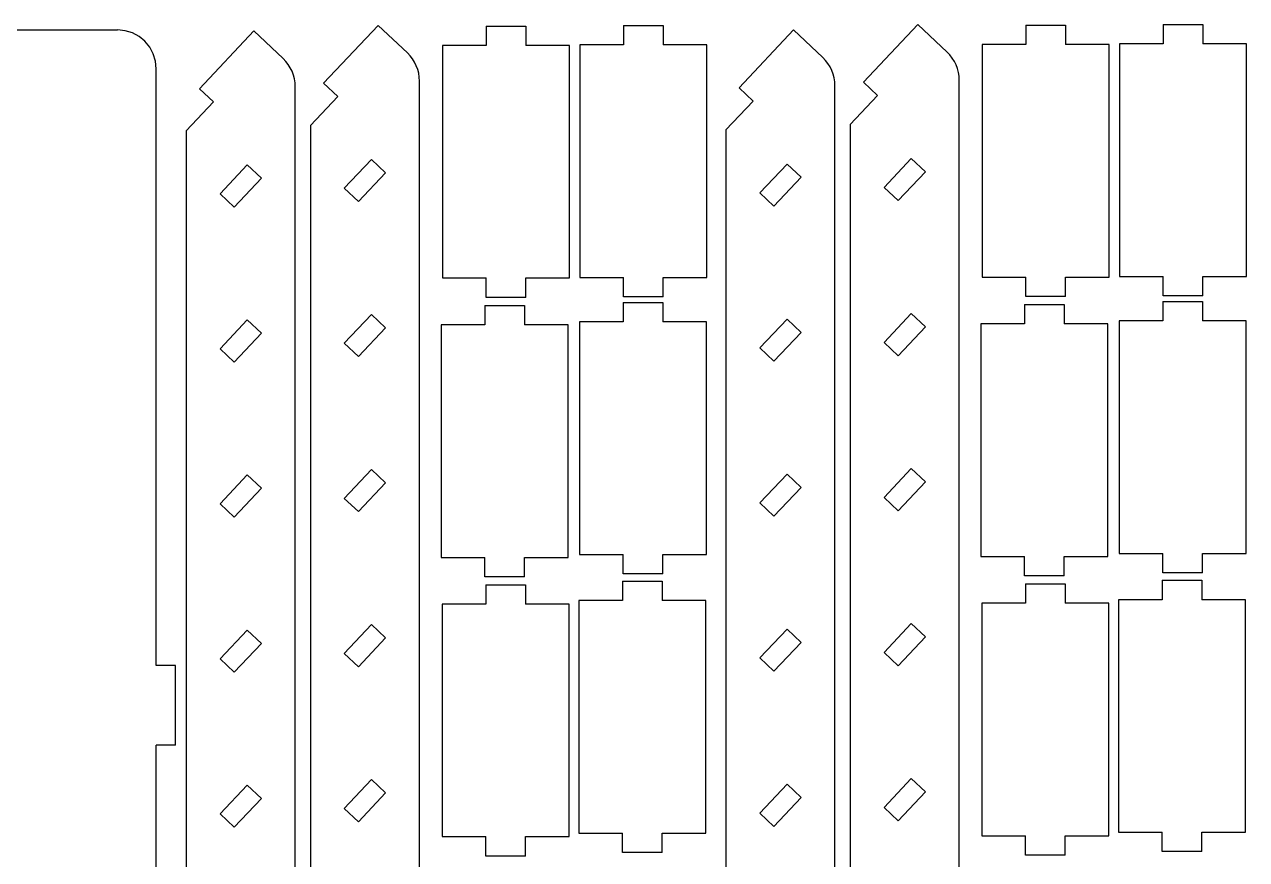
# Model space of a CAD drawing. Header units: centimetres. Extents: x -36 to 33.7, y -21 to 21.
# Drawn here: x 2.12 to 33.67, y -0.88 to 20.67 of the extents above; entities that cross this region are included whole.
import ezdxf

# ---------------------------------------------------------------- set-up
doc = ezdxf.new("R2010")
doc.units = ezdxf.units.CM
doc.header["$MEASUREMENT"] = 0
doc.layers.add('Capa 1', color=7, linetype='Continuous')

msp = doc.modelspace()

# ---------------------------------------------------------------- linework, layer by layer
at = {"layer": 'Capa 1', "color": 1, "lineweight": 25}
for points in [[(-10.87396, 20.52572), (-10.87396, 20.52572), (4.52603, 20.52572), (4.52603, 20.52572)], [(9.84675, 19.15371), (9.84675, 19.15371), (11.25409, 20.6443), (11.25409, 20.6443)], [(11.25409, 20.6443), (11.25409, 20.6443), (12.00784, 19.93267), (12.00784, 19.93267)], [(14.04078, 20.62702), (14.04078, 20.62702), (15.06578, 20.62702), (15.06578, 20.62702)], [(14.04078, 20.62702), (14.04078, 20.62702), (14.04078, 20.12702), (14.04078, 20.12702)], [(15.06578, 20.62702), (15.06578, 20.62702), (15.06578, 20.12702), (15.06578, 20.12702)], [(17.58632, 20.64138), (17.58632, 20.64138), (18.61131, 20.64138), (18.61131, 20.64138)], [(17.58632, 20.64138), (17.58632, 20.64138), (17.58632, 20.14139), (17.58632, 20.14139)], [(18.61131, 20.64138), (18.61131, 20.64138), (18.61131, 20.14139), (18.61131, 20.14139)], [(20.57325, 19.0348), (20.57325, 19.0348), (21.98058, 20.52539), (21.98058, 20.52539)], [(21.98058, 20.52539), (21.98058, 20.52539), (22.73433, 19.81376), (22.73433, 19.81376)], [(23.78187, 19.17744), (23.78187, 19.17744), (25.1892, 20.66807), (25.1892, 20.66807)], [(25.1892, 20.66807), (25.1892, 20.66807), (25.94295, 19.95645), (25.94295, 19.95645)], [(27.97589, 20.65079), (27.97589, 20.65079), (29.00089, 20.65079), (29.00089, 20.65079)], [(27.97589, 20.65079), (27.97589, 20.65079), (27.97589, 20.1508), (27.97589, 20.1508)], [(29.00089, 20.65079), (29.00089, 20.65079), (29.00089, 20.1508), (29.00089, 20.1508)], [(31.52143, 20.66515), (31.52143, 20.66515), (32.54642, 20.66515), (32.54642, 20.66515)], [(31.52143, 20.66515), (31.52143, 20.66515), (31.52143, 20.16516), (31.52143, 20.16516)], [(32.54642, 20.66515), (32.54642, 20.66515), (32.54642, 20.16516), (32.54642, 20.16516)], [(6.63813, 19.01099), (6.63813, 19.01099), (8.04547, 20.50161), (8.04547, 20.50161)], [(8.04547, 20.50161), (8.04547, 20.50161), (8.79922, 19.78999), (8.79922, 19.78999)], [(12.91327, 20.12702), (12.91327, 20.12702), (12.91327, 14.12701), (12.91327, 14.12701)], [(14.04078, 20.12702), (14.04078, 20.12702), (12.91327, 20.12702), (12.91327, 20.12702)], [(16.19329, 20.12702), (16.19329, 20.12702), (15.06578, 20.12702), (15.06578, 20.12702)], [(16.19329, 14.12701), (16.19329, 14.12701), (16.19329, 20.12702), (16.19329, 20.12702)], [(16.4588, 20.14139), (16.4588, 20.14139), (16.4588, 14.14138), (16.4588, 14.14138)], [(17.58632, 20.14139), (17.58632, 20.14139), (16.4588, 20.14139), (16.4588, 20.14139)], [(19.73883, 20.14139), (19.73883, 20.14139), (18.61131, 20.14139), (18.61131, 20.14139)], [(19.73883, 14.14138), (19.73883, 14.14138), (19.73883, 20.14139), (19.73883, 20.14139)], [(26.84838, 20.1508), (26.84838, 20.1508), (26.84838, 14.15079), (26.84838, 14.15079)], [(27.97589, 20.1508), (27.97589, 20.1508), (26.84838, 20.1508), (26.84838, 20.1508)], [(30.1284, 20.1508), (30.1284, 20.1508), (29.00089, 20.1508), (29.00089, 20.1508)], [(30.1284, 14.15079), (30.1284, 14.15079), (30.1284, 20.1508), (30.1284, 20.1508)], [(30.39391, 20.16516), (30.39391, 20.16516), (30.39391, 14.16515), (30.39391, 14.16515)], [(31.52143, 20.16516), (31.52143, 20.16516), (30.39391, 20.16516), (30.39391, 20.16516)], [(33.67394, 20.16516), (33.67394, 20.16516), (32.54642, 20.16516), (32.54642, 20.16516)], [(33.67394, 14.16515), (33.67394, 14.16515), (33.67394, 20.16516), (33.67394, 20.16516)], [(5.52605, 4.12571), (5.52605, 4.12571), (5.52605, 19.52573), (5.52605, 19.52573)], [(6.63813, 19.01099), (6.63813, 19.01099), (7.00171, 18.66777), (7.00171, 18.66777)], [(9.11273, -8.22938), (9.11273, -8.22938), (9.11273, 19.06284), (9.11273, 19.06284)], [(9.84675, 19.15371), (9.84675, 19.15371), (10.21033, 18.81045), (10.21033, 18.81045)], [(12.32131, -8.0867), (12.32131, -8.0867), (12.32131, 19.20553), (12.32131, 19.20553)], [(20.57325, 19.0348), (20.57325, 19.0348), (20.93682, 18.69151), (20.93682, 18.69151)], [(23.04784, -8.20561), (23.04784, -8.20561), (23.04784, 19.08662), (23.04784, 19.08662)], [(23.78187, 19.17744), (23.78187, 19.17744), (24.14544, 18.83419), (24.14544, 18.83419)], [(26.25643, -8.06293), (26.25643, -8.06293), (26.25643, 19.2293), (26.25643, 19.2293)], [(7.00171, 18.66777), (7.00171, 18.66777), (6.29802, 17.92246), (6.29802, 17.92246)], [(10.21033, 18.81045), (10.21033, 18.81045), (9.50664, 18.06514), (9.50664, 18.06514)], [(20.93682, 18.69151), (20.93682, 18.69151), (20.23313, 17.94623), (20.23313, 17.94623)], [(24.14544, 18.83419), (24.14544, 18.83419), (23.44175, 18.08891), (23.44175, 18.08891)], [(9.50664, 18.06514), (9.50664, 18.06514), (9.50664, -9.22709), (9.50664, -9.22709)], [(23.44175, 18.08891), (23.44175, 18.08891), (23.44175, -9.20332), (23.44175, -9.20332)], [(6.29802, 17.92246), (6.29802, 17.92246), (6.29802, -9.36977), (6.29802, -9.36977)], [(20.23313, 17.94623), (20.23313, 17.94623), (20.23313, -9.346), (20.23313, -9.346)], [(7.87543, 17.04404), (7.87543, 17.04404), (7.17175, 16.29872), (7.17175, 16.29872)], [(8.239, 16.70079), (8.239, 16.70079), (7.87543, 17.04404), (7.87543, 17.04404)], [(11.08405, 17.18672), (11.08405, 17.18672), (10.38037, 16.44141), (10.38037, 16.44141)], [(11.44762, 16.84347), (11.44762, 16.84347), (11.08405, 17.18672), (11.08405, 17.18672)], [(21.81055, 17.06781), (21.81055, 17.06781), (21.10686, 16.3225), (21.10686, 16.3225)], [(22.17412, 16.72456), (22.17412, 16.72456), (21.81055, 17.06781), (21.81055, 17.06781)], [(25.01917, 17.2105), (25.01917, 17.2105), (24.31548, 16.46518), (24.31548, 16.46518)], [(25.38274, 16.86724), (25.38274, 16.86724), (25.01917, 17.2105), (25.01917, 17.2105)], [(10.74394, 16.09816), (10.74394, 16.09816), (11.44762, 16.84347), (11.44762, 16.84347)], [(21.47043, 15.97925), (21.47043, 15.97925), (22.17412, 16.72456), (22.17412, 16.72456)], [(24.67905, 16.12193), (24.67905, 16.12193), (25.38274, 16.86724), (25.38274, 16.86724)], [(7.53532, 15.95547), (7.53532, 15.95547), (8.239, 16.70079), (8.239, 16.70079)], [(10.38037, 16.44141), (10.38037, 16.44141), (10.74394, 16.09816), (10.74394, 16.09816)], [(24.31548, 16.46518), (24.31548, 16.46518), (24.67905, 16.12193), (24.67905, 16.12193)], [(7.17175, 16.29872), (7.17175, 16.29872), (7.53532, 15.95547), (7.53532, 15.95547)], [(21.10686, 16.3225), (21.10686, 16.3225), (21.47043, 15.97925), (21.47043, 15.97925)], [(12.91327, 14.12701), (12.91327, 14.12701), (14.04078, 14.12701), (14.04078, 14.12701)], [(14.04078, 13.62702), (14.04078, 13.62702), (14.04078, 14.12701), (14.04078, 14.12701)], [(15.06578, 13.62702), (15.06578, 13.62702), (15.06578, 14.12701), (15.06578, 14.12701)], [(15.06578, 14.12701), (15.06578, 14.12701), (16.19329, 14.12701), (16.19329, 14.12701)], [(16.4588, 14.14138), (16.4588, 14.14138), (17.58632, 14.14138), (17.58632, 14.14138)], [(17.58632, 13.64138), (17.58632, 13.64138), (17.58632, 14.14138), (17.58632, 14.14138)], [(18.61131, 13.64138), (18.61131, 13.64138), (18.61131, 14.14138), (18.61131, 14.14138)], [(18.61131, 14.14138), (18.61131, 14.14138), (19.73883, 14.14138), (19.73883, 14.14138)], [(26.84838, 14.15079), (26.84838, 14.15079), (27.97589, 14.15079), (27.97589, 14.15079)], [(27.97589, 13.6508), (27.97589, 13.6508), (27.97589, 14.15079), (27.97589, 14.15079)], [(29.00089, 13.6508), (29.00089, 13.6508), (29.00089, 14.15079), (29.00089, 14.15079)], [(29.00089, 14.15079), (29.00089, 14.15079), (30.1284, 14.15079), (30.1284, 14.15079)], [(30.39391, 14.16515), (30.39391, 14.16515), (31.52143, 14.16515), (31.52143, 14.16515)], [(31.52143, 13.66516), (31.52143, 13.66516), (31.52143, 14.16515), (31.52143, 14.16515)], [(32.54642, 13.66516), (32.54642, 13.66516), (32.54642, 14.16515), (32.54642, 14.16515)], [(32.54642, 14.16515), (32.54642, 14.16515), (33.67394, 14.16515), (33.67394, 14.16515)], [(15.06578, 13.62702), (15.06578, 13.62702), (14.04078, 13.62702), (14.04078, 13.62702)], [(18.61131, 13.64138), (18.61131, 13.64138), (17.58632, 13.64138), (17.58632, 13.64138)], [(29.00089, 13.6508), (29.00089, 13.6508), (27.97589, 13.6508), (27.97589, 13.6508)], [(32.54642, 13.66516), (32.54642, 13.66516), (31.52143, 13.66516), (31.52143, 13.66516)], [(14.0055, 13.41694), (14.0055, 13.41694), (15.03049, 13.41694), (15.03049, 13.41694)], [(14.0055, 13.41694), (14.0055, 13.41694), (14.0055, 12.91695), (14.0055, 12.91695)], [(15.03049, 13.41694), (15.03049, 13.41694), (15.03049, 12.91695), (15.03049, 12.91695)], [(17.57955, 13.4937), (17.57955, 13.4937), (18.60455, 13.4937), (18.60455, 13.4937)], [(17.57955, 13.4937), (17.57955, 13.4937), (17.57955, 12.99371), (17.57955, 12.99371)], [(18.60455, 13.4937), (18.60455, 13.4937), (18.60455, 12.99371), (18.60455, 12.99371)], [(27.94061, 13.44071), (27.94061, 13.44071), (28.96561, 13.44071), (28.96561, 13.44071)], [(27.94061, 13.44071), (27.94061, 13.44071), (27.94061, 12.94072), (27.94061, 12.94072)], [(28.96561, 13.44071), (28.96561, 13.44071), (28.96561, 12.94072), (28.96561, 12.94072)], [(31.51466, 13.51747), (31.51466, 13.51747), (32.53966, 13.51747), (32.53966, 13.51747)], [(31.51466, 13.51747), (31.51466, 13.51747), (31.51466, 13.01748), (31.51466, 13.01748)], [(32.53966, 13.51747), (32.53966, 13.51747), (32.53966, 13.01748), (32.53966, 13.01748)], [(7.87543, 13.04403), (7.87543, 13.04403), (7.17175, 12.29872), (7.17175, 12.29872)], [(8.239, 12.70078), (8.239, 12.70078), (7.87543, 13.04403), (7.87543, 13.04403)], [(11.08405, 13.18672), (11.08405, 13.18672), (10.38037, 12.4414), (10.38037, 12.4414)], [(11.44762, 12.84346), (11.44762, 12.84346), (11.08405, 13.18672), (11.08405, 13.18672)], [(16.45204, 12.99371), (16.45204, 12.99371), (16.45204, 6.9937), (16.45204, 6.9937)], [(17.57955, 12.99371), (17.57955, 12.99371), (16.45204, 12.99371), (16.45204, 12.99371)], [(19.73206, 12.99371), (19.73206, 12.99371), (18.60455, 12.99371), (18.60455, 12.99371)], [(19.73206, 6.9937), (19.73206, 6.9937), (19.73206, 12.99371), (19.73206, 12.99371)], [(21.81055, 13.06781), (21.81055, 13.06781), (21.10686, 12.32249), (21.10686, 12.32249)], [(22.17412, 12.72455), (22.17412, 12.72455), (21.81055, 13.06781), (21.81055, 13.06781)], [(25.01917, 13.21049), (25.01917, 13.21049), (24.31548, 12.46518), (24.31548, 12.46518)], [(25.38274, 12.86724), (25.38274, 12.86724), (25.01917, 13.21049), (25.01917, 13.21049)], [(26.8131, 12.94072), (26.8131, 12.94072), (26.8131, 6.94071), (26.8131, 6.94071)], [(27.94061, 12.94072), (27.94061, 12.94072), (26.8131, 12.94072), (26.8131, 12.94072)], [(30.09312, 12.94072), (30.09312, 12.94072), (28.96561, 12.94072), (28.96561, 12.94072)], [(30.09312, 6.94071), (30.09312, 6.94071), (30.09312, 12.94072), (30.09312, 12.94072)], [(30.38715, 13.01748), (30.38715, 13.01748), (30.38715, 7.01747), (30.38715, 7.01747)], [(31.51466, 13.01748), (31.51466, 13.01748), (30.38715, 13.01748), (30.38715, 13.01748)], [(33.66717, 13.01748), (33.66717, 13.01748), (32.53966, 13.01748), (32.53966, 13.01748)], [(33.66717, 7.01747), (33.66717, 7.01747), (33.66717, 13.01748), (33.66717, 13.01748)], [(7.53532, 11.95547), (7.53532, 11.95547), (8.239, 12.70078), (8.239, 12.70078)], [(10.74394, 12.09815), (10.74394, 12.09815), (11.44762, 12.84346), (11.44762, 12.84346)], [(12.87798, 12.91695), (12.87798, 12.91695), (12.87798, 6.91694), (12.87798, 6.91694)], [(14.0055, 12.91695), (14.0055, 12.91695), (12.87798, 12.91695), (12.87798, 12.91695)], [(16.158, 12.91695), (16.158, 12.91695), (15.03049, 12.91695), (15.03049, 12.91695)], [(16.158, 6.91694), (16.158, 6.91694), (16.158, 12.91695), (16.158, 12.91695)], [(21.47043, 11.97924), (21.47043, 11.97924), (22.17412, 12.72455), (22.17412, 12.72455)], [(24.67905, 12.12192), (24.67905, 12.12192), (25.38274, 12.86724), (25.38274, 12.86724)], [(10.38037, 12.4414), (10.38037, 12.4414), (10.74394, 12.09815), (10.74394, 12.09815)], [(21.10686, 12.32249), (21.10686, 12.32249), (21.47043, 11.97924), (21.47043, 11.97924)], [(24.31548, 12.46518), (24.31548, 12.46518), (24.67905, 12.12192), (24.67905, 12.12192)], [(7.17175, 12.29872), (7.17175, 12.29872), (7.53532, 11.95547), (7.53532, 11.95547)], [(11.08405, 9.18671), (11.08405, 9.18671), (10.38037, 8.4414), (10.38037, 8.4414)], [(11.44762, 8.84346), (11.44762, 8.84346), (11.08405, 9.18671), (11.08405, 9.18671)], [(25.01917, 9.21048), (25.01917, 9.21048), (24.31548, 8.46517), (24.31548, 8.46517)], [(25.38274, 8.86723), (25.38274, 8.86723), (25.01917, 9.21048), (25.01917, 9.21048)], [(7.87543, 9.04403), (7.87543, 9.04403), (7.17175, 8.29871), (7.17175, 8.29871)], [(8.239, 8.70077), (8.239, 8.70077), (7.87543, 9.04403), (7.87543, 9.04403)], [(10.74394, 8.09814), (10.74394, 8.09814), (11.44762, 8.84346), (11.44762, 8.84346)], [(21.81055, 9.0678), (21.81055, 9.0678), (21.10686, 8.32249), (21.10686, 8.32249)], [(22.17412, 8.72455), (22.17412, 8.72455), (21.81055, 9.0678), (21.81055, 9.0678)], [(24.67905, 8.12192), (24.67905, 8.12192), (25.38274, 8.86723), (25.38274, 8.86723)], [(7.53532, 7.95546), (7.53532, 7.95546), (8.239, 8.70077), (8.239, 8.70077)], [(21.47043, 7.97923), (21.47043, 7.97923), (22.17412, 8.72455), (22.17412, 8.72455)], [(7.17175, 8.29871), (7.17175, 8.29871), (7.53532, 7.95546), (7.53532, 7.95546)], [(10.38037, 8.4414), (10.38037, 8.4414), (10.74394, 8.09814), (10.74394, 8.09814)], [(21.10686, 8.32249), (21.10686, 8.32249), (21.47043, 7.97923), (21.47043, 7.97923)], [(24.31548, 8.46517), (24.31548, 8.46517), (24.67905, 8.12192), (24.67905, 8.12192)], [(16.45204, 6.9937), (16.45204, 6.9937), (17.57955, 6.9937), (17.57955, 6.9937)], [(17.57955, 6.4937), (17.57955, 6.4937), (17.57955, 6.9937), (17.57955, 6.9937)], [(18.60455, 6.4937), (18.60455, 6.4937), (18.60455, 6.9937), (18.60455, 6.9937)], [(18.60455, 6.9937), (18.60455, 6.9937), (19.73206, 6.9937), (19.73206, 6.9937)], [(30.38715, 7.01747), (30.38715, 7.01747), (31.51466, 7.01747), (31.51466, 7.01747)], [(31.51466, 6.51748), (31.51466, 6.51748), (31.51466, 7.01747), (31.51466, 7.01747)], [(32.53966, 6.51748), (32.53966, 6.51748), (32.53966, 7.01747), (32.53966, 7.01747)], [(32.53966, 7.01747), (32.53966, 7.01747), (33.66717, 7.01747), (33.66717, 7.01747)], [(12.87798, 6.91694), (12.87798, 6.91694), (14.0055, 6.91694), (14.0055, 6.91694)], [(14.0055, 6.41695), (14.0055, 6.41695), (14.0055, 6.91694), (14.0055, 6.91694)], [(15.03049, 6.41695), (15.03049, 6.41695), (15.03049, 6.91694), (15.03049, 6.91694)], [(15.03049, 6.91694), (15.03049, 6.91694), (16.158, 6.91694), (16.158, 6.91694)], [(26.8131, 6.94071), (26.8131, 6.94071), (27.94061, 6.94071), (27.94061, 6.94071)], [(27.94061, 6.44072), (27.94061, 6.44072), (27.94061, 6.94071), (27.94061, 6.94071)], [(28.96561, 6.44072), (28.96561, 6.44072), (28.96561, 6.94071), (28.96561, 6.94071)], [(28.96561, 6.94071), (28.96561, 6.94071), (30.09312, 6.94071), (30.09312, 6.94071)], [(15.03049, 6.41695), (15.03049, 6.41695), (14.0055, 6.41695), (14.0055, 6.41695)], [(18.60455, 6.4937), (18.60455, 6.4937), (17.57955, 6.4937), (17.57955, 6.4937)], [(28.96561, 6.44072), (28.96561, 6.44072), (27.94061, 6.44072), (27.94061, 6.44072)], [(31.49434, 6.32739), (31.49434, 6.32739), (32.51934, 6.32739), (32.51934, 6.32739)], [(31.49434, 6.32739), (31.49434, 6.32739), (31.49434, 5.8274), (31.49434, 5.8274)], [(32.53966, 6.51748), (32.53966, 6.51748), (31.51466, 6.51748), (31.51466, 6.51748)], [(32.51934, 6.32739), (32.51934, 6.32739), (32.51934, 5.8274), (32.51934, 5.8274)], [(14.03381, 6.21384), (14.03381, 6.21384), (15.05881, 6.21384), (15.05881, 6.21384)], [(14.03381, 6.21384), (14.03381, 6.21384), (14.03381, 5.71385), (14.03381, 5.71385)], [(15.05881, 6.21384), (15.05881, 6.21384), (15.05881, 5.71385), (15.05881, 5.71385)], [(17.55923, 6.30362), (17.55923, 6.30362), (18.58422, 6.30362), (18.58422, 6.30362)], [(17.55923, 6.30362), (17.55923, 6.30362), (17.55923, 5.80363), (17.55923, 5.80363)], [(18.58422, 6.30362), (18.58422, 6.30362), (18.58422, 5.80363), (18.58422, 5.80363)], [(27.96892, 6.23761), (27.96892, 6.23761), (28.99392, 6.23761), (28.99392, 6.23761)], [(27.96892, 6.23761), (27.96892, 6.23761), (27.96892, 5.73762), (27.96892, 5.73762)], [(28.99392, 6.23761), (28.99392, 6.23761), (28.99392, 5.73762), (28.99392, 5.73762)], [(12.9063, 5.71385), (12.9063, 5.71385), (12.9063, -0.28616), (12.9063, -0.28616)], [(14.03381, 5.71385), (14.03381, 5.71385), (12.9063, 5.71385), (12.9063, 5.71385)], [(16.18632, 5.71385), (16.18632, 5.71385), (15.05881, 5.71385), (15.05881, 5.71385)], [(16.18632, -0.28616), (16.18632, -0.28616), (16.18632, 5.71385), (16.18632, 5.71385)], [(16.43171, 5.80363), (16.43171, 5.80363), (16.43171, -0.19638), (16.43171, -0.19638)], [(17.55923, 5.80363), (17.55923, 5.80363), (16.43171, 5.80363), (16.43171, 5.80363)], [(19.71174, 5.80363), (19.71174, 5.80363), (18.58422, 5.80363), (18.58422, 5.80363)], [(19.71174, -0.19638), (19.71174, -0.19638), (19.71174, 5.80363), (19.71174, 5.80363)], [(26.84141, 5.73762), (26.84141, 5.73762), (26.84141, -0.26239), (26.84141, -0.26239)], [(27.96892, 5.73762), (27.96892, 5.73762), (26.84141, 5.73762), (26.84141, 5.73762)], [(30.12143, 5.73762), (30.12143, 5.73762), (28.99392, 5.73762), (28.99392, 5.73762)], [(30.12143, -0.26239), (30.12143, -0.26239), (30.12143, 5.73762), (30.12143, 5.73762)], [(30.36683, 5.8274), (30.36683, 5.8274), (30.36683, -0.17261), (30.36683, -0.17261)], [(31.49434, 5.8274), (31.49434, 5.8274), (30.36683, 5.8274), (30.36683, 5.8274)], [(33.64685, 5.8274), (33.64685, 5.8274), (32.51934, 5.8274), (32.51934, 5.8274)], [(33.64685, -0.17261), (33.64685, -0.17261), (33.64685, 5.8274), (33.64685, 5.8274)], [(11.08405, 5.1867), (11.08405, 5.1867), (10.38037, 4.44143), (10.38037, 4.44143)], [(11.44762, 4.84345), (11.44762, 4.84345), (11.08405, 5.1867), (11.08405, 5.1867)], [(21.81055, 5.06779), (21.81055, 5.06779), (21.10686, 4.32252), (21.10686, 4.32252)], [(22.17412, 4.72454), (22.17412, 4.72454), (21.81055, 5.06779), (21.81055, 5.06779)], [(25.01917, 5.21048), (25.01917, 5.21048), (24.31548, 4.4652), (24.31548, 4.4652)], [(25.38274, 4.86723), (25.38274, 4.86723), (25.01917, 5.21048), (25.01917, 5.21048)], [(7.87543, 5.04402), (7.87543, 5.04402), (7.17175, 4.29874), (7.17175, 4.29874)], [(8.239, 4.70077), (8.239, 4.70077), (7.87543, 5.04402), (7.87543, 5.04402)], [(10.74394, 4.09817), (10.74394, 4.09817), (11.44762, 4.84345), (11.44762, 4.84345)], [(24.67905, 4.12191), (24.67905, 4.12191), (25.38274, 4.86723), (25.38274, 4.86723)], [(7.53532, 3.95545), (7.53532, 3.95545), (8.239, 4.70077), (8.239, 4.70077)], [(10.38037, 4.44143), (10.38037, 4.44143), (10.74394, 4.09817), (10.74394, 4.09817)], [(21.47043, 3.97926), (21.47043, 3.97926), (22.17412, 4.72454), (22.17412, 4.72454)], [(24.31548, 4.4652), (24.31548, 4.4652), (24.67905, 4.12191), (24.67905, 4.12191)], [(6.02604, 4.12571), (6.02604, 4.12571), (5.52605, 4.12571), (5.52605, 4.12571)], [(6.02604, 2.07572), (6.02604, 2.07572), (6.02604, 4.12571), (6.02604, 4.12571)], [(7.17175, 4.29874), (7.17175, 4.29874), (7.53532, 3.95545), (7.53532, 3.95545)], [(21.10686, 4.32252), (21.10686, 4.32252), (21.47043, 3.97926), (21.47043, 3.97926)], [(6.02604, 2.07572), (6.02604, 2.07572), (5.52605, 2.07572), (5.52605, 2.07572)], [(5.52605, -2.0243), (5.52605, -2.0243), (5.52605, 2.07572), (5.52605, 2.07572)], [(7.87543, 1.04401), (7.87543, 1.04401), (7.17175, 0.29874), (7.17175, 0.29874)], [(8.239, 0.70076), (8.239, 0.70076), (7.87543, 1.04401), (7.87543, 1.04401)], [(11.08405, 1.1867), (11.08405, 1.1867), (10.38037, 0.44142), (10.38037, 0.44142)], [(11.44762, 0.84345), (11.44762, 0.84345), (11.08405, 1.1867), (11.08405, 1.1867)], [(21.81055, 1.06779), (21.81055, 1.06779), (21.10686, 0.32251), (21.10686, 0.32251)], [(22.17412, 0.72453), (22.17412, 0.72453), (21.81055, 1.06779), (21.81055, 1.06779)], [(25.01917, 1.21047), (25.01917, 1.21047), (24.31548, 0.46519), (24.31548, 0.46519)], [(25.38274, 0.86722), (25.38274, 0.86722), (25.01917, 1.21047), (25.01917, 1.21047)], [(7.53532, -0.04452), (7.53532, -0.04452), (8.239, 0.70076), (8.239, 0.70076)], [(10.74394, 0.09817), (10.74394, 0.09817), (11.44762, 0.84345), (11.44762, 0.84345)], [(21.47043, -0.02074), (21.47043, -0.02074), (22.17412, 0.72453), (22.17412, 0.72453)], [(24.67905, 0.12194), (24.67905, 0.12194), (25.38274, 0.86722), (25.38274, 0.86722)], [(10.38037, 0.44142), (10.38037, 0.44142), (10.74394, 0.09817), (10.74394, 0.09817)], [(21.10686, 0.32251), (21.10686, 0.32251), (21.47043, -0.02074), (21.47043, -0.02074)], [(24.31548, 0.46519), (24.31548, 0.46519), (24.67905, 0.12194), (24.67905, 0.12194)], [(7.17175, 0.29874), (7.17175, 0.29874), (7.53532, -0.04452), (7.53532, -0.04452)], [(12.9063, -0.28616), (12.9063, -0.28616), (14.03381, -0.28616), (14.03381, -0.28616)], [(14.03381, -0.78615), (14.03381, -0.78615), (14.03381, -0.28616), (14.03381, -0.28616)], [(15.05881, -0.78615), (15.05881, -0.78615), (15.05881, -0.28616), (15.05881, -0.28616)], [(15.05881, -0.28616), (15.05881, -0.28616), (16.18632, -0.28616), (16.18632, -0.28616)], [(16.43171, -0.19638), (16.43171, -0.19638), (17.55923, -0.19638), (17.55923, -0.19638)], [(17.55923, -0.69637), (17.55923, -0.69637), (17.55923, -0.19638), (17.55923, -0.19638)], [(18.58422, -0.69637), (18.58422, -0.69637), (18.58422, -0.19638), (18.58422, -0.19638)], [(18.58422, -0.19638), (18.58422, -0.19638), (19.71174, -0.19638), (19.71174, -0.19638)], [(26.84141, -0.26239), (26.84141, -0.26239), (27.96892, -0.26239), (27.96892, -0.26239)], [(27.96892, -0.76238), (27.96892, -0.76238), (27.96892, -0.26239), (27.96892, -0.26239)], [(28.99392, -0.76238), (28.99392, -0.76238), (28.99392, -0.26239), (28.99392, -0.26239)], [(28.99392, -0.26239), (28.99392, -0.26239), (30.12143, -0.26239), (30.12143, -0.26239)], [(30.36683, -0.17261), (30.36683, -0.17261), (31.49434, -0.17261), (31.49434, -0.17261)], [(31.49434, -0.6726), (31.49434, -0.6726), (31.49434, -0.17261), (31.49434, -0.17261)], [(32.51934, -0.6726), (32.51934, -0.6726), (32.51934, -0.17261), (32.51934, -0.17261)], [(32.51934, -0.17261), (32.51934, -0.17261), (33.64685, -0.17261), (33.64685, -0.17261)], [(15.05881, -0.78615), (15.05881, -0.78615), (14.03381, -0.78615), (14.03381, -0.78615)], [(18.58422, -0.69637), (18.58422, -0.69637), (17.55923, -0.69637), (17.55923, -0.69637)], [(28.99392, -0.76238), (28.99392, -0.76238), (27.96892, -0.76238), (27.96892, -0.76238)], [(32.51934, -0.6726), (32.51934, -0.6726), (31.49434, -0.6726), (31.49434, -0.6726)]]:
    msp.add_open_spline(points, degree=3, dxfattribs=at)
for points in [[(5.52605, 19.52573), (5.52605, 19.52573), (5.50682, 19.72082), (5.50682, 19.72082), (5.50682, 19.72082), (5.50682, 19.72082), (5.44992, 19.90839), (5.44992, 19.90839), (5.44992, 19.90839), (5.44992, 19.90839), (5.35753, 20.08129), (5.35753, 20.08129), (5.35753, 20.08129), (5.35753, 20.08129), (5.23317, 20.23284), (5.23317, 20.23284), (5.23317, 20.23284), (5.23317, 20.23284), (5.08162, 20.35719), (5.08162, 20.35719), (5.08162, 20.35719), (5.08162, 20.35719), (4.90872, 20.44959), (4.90872, 20.44959), (4.90872, 20.44959), (4.90872, 20.44959), (4.72115, 20.50649), (4.72115, 20.50649), (4.72115, 20.50649), (4.72115, 20.50649), (4.52603, 20.52572), (4.52603, 20.52572)], [(12.32131, 19.20553), (12.32131, 19.20553), (12.31616, 19.30713), (12.31616, 19.30713), (12.31616, 19.30713), (12.31616, 19.30713), (12.30068, 19.40767), (12.30068, 19.40767), (12.30068, 19.40767), (12.30068, 19.40767), (12.2751, 19.50613), (12.2751, 19.50613), (12.2751, 19.50613), (12.2751, 19.50613), (12.23961, 19.60145), (12.23961, 19.60145), (12.23961, 19.60145), (12.23961, 19.60145), (12.19463, 19.69268), (12.19463, 19.69268), (12.19463, 19.69268), (12.19463, 19.69268), (12.14062, 19.7789), (12.14062, 19.7789), (12.14062, 19.7789), (12.14062, 19.7789), (12.07814, 19.85916), (12.07814, 19.85916), (12.07814, 19.85916), (12.07814, 19.85916), (12.00784, 19.93267), (12.00784, 19.93267)], [(26.25643, 19.2293), (26.25643, 19.2293), (26.25128, 19.3309), (26.25128, 19.3309), (26.25128, 19.3309), (26.25128, 19.3309), (26.23579, 19.43144), (26.23579, 19.43144), (26.23579, 19.43144), (26.23579, 19.43144), (26.21021, 19.52987), (26.21021, 19.52987), (26.21021, 19.52987), (26.21021, 19.52987), (26.17472, 19.62523), (26.17472, 19.62523), (26.17472, 19.62523), (26.17472, 19.62523), (26.12974, 19.71645), (26.12974, 19.71645), (26.12974, 19.71645), (26.12974, 19.71645), (26.07573, 19.80267), (26.07573, 19.80267), (26.07573, 19.80267), (26.07573, 19.80267), (26.01326, 19.88293), (26.01326, 19.88293), (26.01326, 19.88293), (26.01326, 19.88293), (25.94295, 19.95645), (25.94295, 19.95645)], [(9.11273, 19.06284), (9.11273, 19.06284), (9.10754, 19.16444), (9.10754, 19.16444), (9.10754, 19.16444), (9.10754, 19.16444), (9.09206, 19.26499), (9.09206, 19.26499), (9.09206, 19.26499), (9.09206, 19.26499), (9.06648, 19.36341), (9.06648, 19.36341), (9.06648, 19.36341), (9.06648, 19.36341), (9.03099, 19.45877), (9.03099, 19.45877), (9.03099, 19.45877), (9.03099, 19.45877), (8.98601, 19.55), (8.98601, 19.55), (8.98601, 19.55), (8.98601, 19.55), (8.93204, 19.63621), (8.93204, 19.63621), (8.93204, 19.63621), (8.93204, 19.63621), (8.86952, 19.71647), (8.86952, 19.71647), (8.86952, 19.71647), (8.86952, 19.71647), (8.79922, 19.78999), (8.79922, 19.78999)], [(23.04784, 19.08662), (23.04784, 19.08662), (23.04266, 19.18822), (23.04266, 19.18822), (23.04266, 19.18822), (23.04266, 19.18822), (23.02717, 19.28876), (23.02717, 19.28876), (23.02717, 19.28876), (23.02717, 19.28876), (23.00159, 19.38722), (23.00159, 19.38722), (23.00159, 19.38722), (23.00159, 19.38722), (22.9661, 19.48254), (22.9661, 19.48254), (22.9661, 19.48254), (22.9661, 19.48254), (22.92116, 19.57377), (22.92116, 19.57377), (22.92116, 19.57377), (22.92116, 19.57377), (22.86715, 19.65999), (22.86715, 19.65999), (22.86715, 19.65999), (22.86715, 19.65999), (22.80464, 19.74024), (22.80464, 19.74024), (22.80464, 19.74024), (22.80464, 19.74024), (22.73433, 19.81376), (22.73433, 19.81376)]]:
    msp.add_open_spline(points, degree=3, knots=[0, 0, 0, 0, 0.11111111, 0.11111111, 0.11111111, 0.11111111, 0.22222222, 0.22222222, 0.22222222, 0.22222222, 0.33333333, 0.33333333, 0.33333333, 0.33333333, 0.44444444, 0.44444444, 0.44444444, 0.44444444, 0.55555556, 0.55555556, 0.55555556, 0.55555556, 0.66666667, 0.66666667, 0.66666667, 0.66666667, 0.77777778, 0.77777778, 0.77777778, 0.77777778, 1, 1, 1, 1], dxfattribs=at)

doc.saveas('drawing.dxf')
